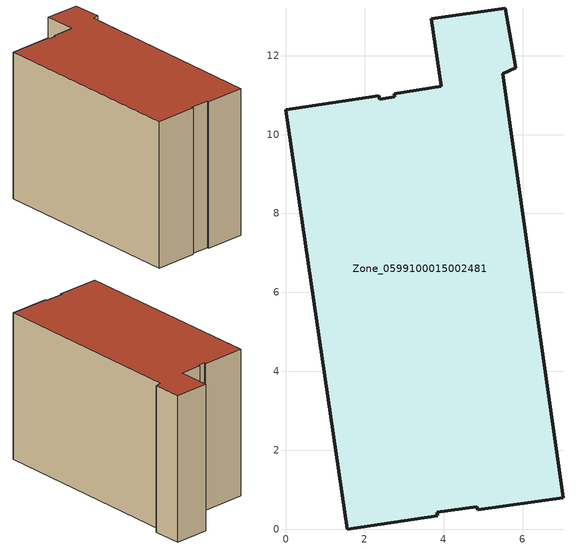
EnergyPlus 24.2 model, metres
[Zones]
Zone_0599100015002481
 floor ground (C_G): 3.94,11.22 3.69,12.94 5.56,13.21 5.83,11.7 5.5,11.54 7.03,0.8 4.87,0.48 4.84,0.56 3.82,0.43 3.85,0.33 1.55,0 0,10.63 2.36,10.98 2.38,10.9 2.76,10.96 2.75,11.04 z1
 wall outside (C_F): 5.83,11.7 5.56,13.21 3.69,12.94 3.94,11.22 2.75,11.04 2.76,10.96 2.38,10.9 2.36,10.98 0,10.63 1.55,0 3.85,0.33 3.82,0.43 4.84,0.56 4.87,0.48 7.03,0.8 5.5,11.54 5.83,11.7 z1:9.13
 roof outside (C_R): 1.55,0 3.85,0.33 3.82,0.43 4.84,0.56 4.87,0.48 7.03,0.8 5.5,11.54 5.83,11.7 5.56,13.21 3.69,12.94 3.94,11.22 2.75,11.04 2.76,10.96 2.38,10.9 2.36,10.98 0,10.63 z9.13
[BUILDING]
Pand.0599100015002481: North Axis=0; Terrain=City; Loads Convergence Tolerance Value=0.04; Temperature Convergence Tolerance Value=0.4; Solar Distribution=FullExterior; Maximum Number of Warmup Days=25; Minimum Number of Warmup Days=1
[Site:Location]
Rotterdam.The.Hague.AP_ZH_NLD Design_Conditions: Latitude=51.96; Longitude=4.45; Time Zone=1; Elevation=-4.5
[SITE:GROUNDTEMPERATURE:BUILDINGSURFACE]
18, 18, 18, 18, 18, 18, 18, 18, 18, 18, 18, 18
[MATERIAL] Thermal Absorptance=0.9; Solar Absorptance=0.7; Visible Absorptance=0.7
Name | Roughness | Thickness | Conductivity | Density | Specific Heat
G.TI.1975-1991 | MediumSmooth | 0.15 | 0.288461 | 540 | 1210
F.TI.1975-1991 | Rough | 0.3 | 0.230769 | 1920 | 840
R.TI.1975-1991 | MediumRough | 0.2 | 0.153846 | 1500 | 1000
[CONSTRUCTION]
C_G: G.TI.1975-1991
C_F: F.TI.1975-1991
C_R: R.TI.1975-1991
[ZONE]
Zone_0599100015002481: Type=1; Multiplier=1; Ceiling Height=Autocalculate; Volume=Autocalculate; Floor Area=autocalculate; Part of Total Floor Area=Yes
[ZONEINFILTRATION:DESIGNFLOWRATE]
Infil_Zone_0599100015002481: Zone or ZoneList or Space or SpaceList=Zone_0599100015002481; Schedule=AlwaysOn; Design Flow Rate Calculation Method=Flow/Area; Flow Rate per Floor Area=0.003; Constant Term Coefficient=1; Temperature Term Coefficient=0; Velocity Term Coefficient=0; Velocity Squared Term Coefficient=0
[HVACTEMPLATE:ZONE:IDEALLOADSAIRSYSTEM]
Zone_0599100015002481: Maximum Heating Supply Air Temperature=50; Minimum Cooling Supply Air Temperature=13; Maximum Heating Supply Air Humidity Ratio=0.0156; Minimum Cooling Supply Air Humidity Ratio=0.0077; Heating Limit=NoLimit; Cooling Limit=NoLimit; Dehumidification Control Type=ConstantSensibleHeatRatio; Cooling Sensible Heat Ratio=0.7; Dehumidification Setpoint=60; Humidification Control Type=None; Humidification Setpoint=30; Outdoor Air Method=None; Outdoor Air Flow Rate per Person=0.00944; Outdoor Air Flow Rate per Zone Floor Area=0; Outdoor Air Flow Rate per Zone=0; Demand Controlled Ventilation Type=None; Outdoor Air Economizer Type=NoEconomizer; Heat Recovery Type=None; Sensible Heat Recovery Effectiveness=0.7; Latent Heat Recovery Effectiveness=0.65
[ZONECONTROL:THERMOSTAT]
ThermostatControl_Zone_0599100015002481: Zone or ZoneList=Zone_0599100015002481; Control Type Schedule=DualSetpointControlType; Control 1=Thermostat_Zone_0599100015002481; Temperature Difference Between Cutout And Setpoint=0
[THERMOSTATSETPOINT:DUALSETPOINT]
Thermostat_Zone_0599100015002481: Heating Setpoint Temperature Schedule=HeatingSetpoint_Zone_0599100015002481; Cooling Setpoint Temperature Schedule=CoolingSetpoint_Zone_0599100015002481
[SCHEDULE:COMPACT]
HeatingSetpoint_Zone_0599100015002481: Through: 12/31, For: AllDays, Until: 24:00, 21
CoolingSetpoint_Zone_0599100015002481: Through: 12/31, For: AllDays, Until: 24:00, 24
DualSetpointControlType: Through: 12/31, For: AllDays, Until: 24:00, 4
AlwaysOn: Through: 12/31, For: AllDays, Until: 24:00, 1
